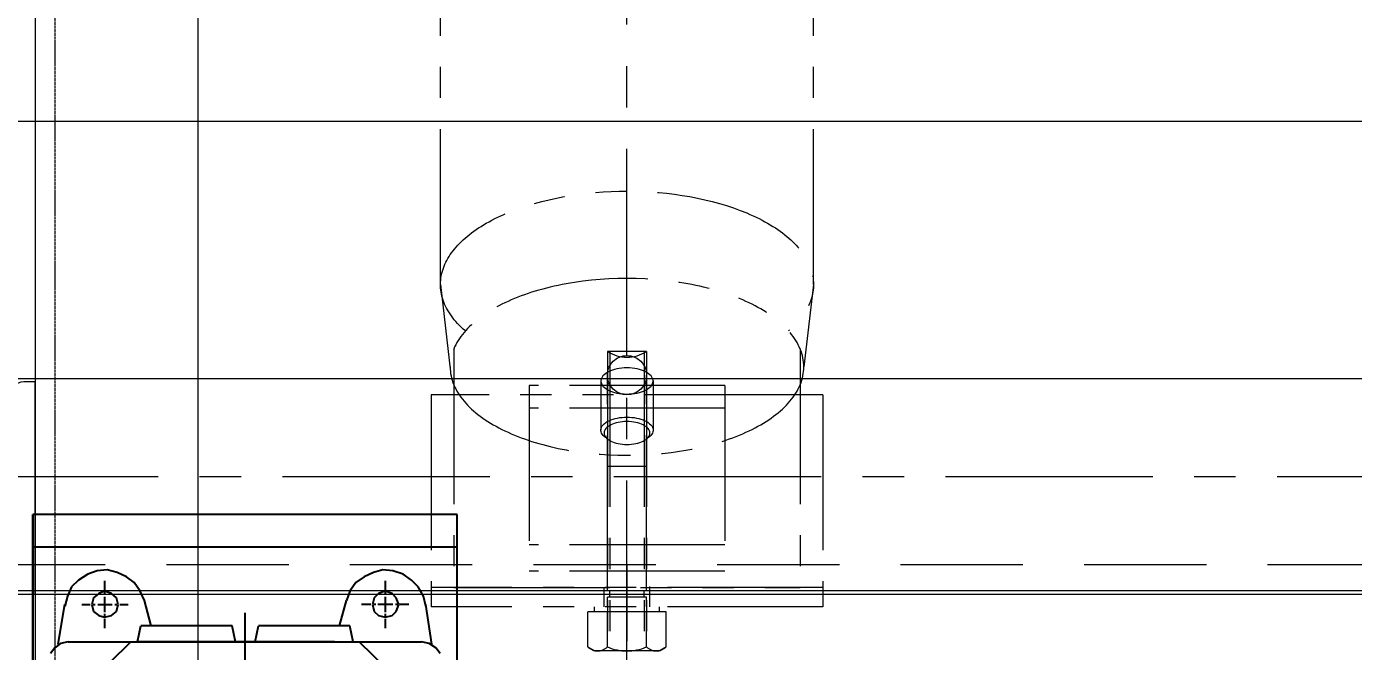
# Model space of a CAD drawing. Header units: millimetres. Extents: x -243837 to -5443, y 40 to 285140.
# Drawn here: x -166324 to -165917.4, y 78104.3 to 78295.8 of the extents above; entities that cross this region are included whole.
import ezdxf

# ---------------------------------------------------------------- set-up
doc = ezdxf.new("R2010")
doc.units = ezdxf.units.MM
for name, pattern in [('CENTER', [50.8, 31.75, -6.35, 6.35, -6.35]), ('CENTER2', [1.125, 0.75, -0.125, 0.125, -0.125]), ('HIDDEN', [0.375, 0.25, -0.125]), ('PHANTOM', [63.5, 31.75, -6.35, 6.35, -6.35, 6.35, -6.35])]:
    doc.linetypes.add(name, pattern=pattern)
doc.layers.add('1', color=7, linetype='Continuous')
doc.layers.add('3', color=3, linetype='Continuous')
for name, color, linetype, lineweight in [('2', 3, 'Continuous', 20), ('DIM', 1, 'Continuous', 9), ('phantom', 4, 'PHANTOM', 5), ('R- PHANTOM', 3, 'PHANTOM', 9), ('R-CENTER', 1, 'CENTER2', 5), ('R-HIDDEN', 3, 'HIDDEN', 9), ('R-OBJECT', 2, 'Continuous', 20)]:
    doc.layers.add(name, color=color, linetype=linetype, lineweight=lineweight)
doc.styles.add('KA', font='romans.shx', dxfattribs={"width": 0.7})
doc.dimstyles.new('rakesh', dxfattribs={"dimscale": 160, "dimtxt": 2.5, "dimasz": 1, "dimexe": 0.8, "dimexo": 0.8, "dimgap": 1, "dimtad": 1, "dimdec": 0, "dimzin": 0, "dimdsep": 46, "dimtxsty": 'KA', "dimblk": 'OBLIQUE', "dimcen": 1.5, "dimclrd": 1, "dimclre": 1, "dimclrt": 2, "dimadec": 0, "dimazin": 0, "dimtfac": 1, "dimtdec": 0, "dimtmove": 0, "dimatfit": 2, "dimfxl": 0, "dimtolj": 1, "dimtzin": 0, "dimlwd": -1, "dimlwe": -1, "dimarcsym": 1})

# ---------------------------------------------------------------- blocks, each defined once
blk = doc.blocks.new('_Oblique')
at = {"color": 0, "linetype": 'ByBlock', "lineweight": -2}
blk.add_line((-0.5, -0.5), (0.5, 0.5), dxfattribs=at)
blk = doc.blocks.new('*D188')
at = {"layer": 'DEFPOINTS', "color": 0, "ltscale": 10, "transparency": 16777216}
for p in [(-106759.94, 78766.01, 169.38), (-190509.57, 78267.14, 181.7), (-106759.94, 68629.34)]:
    blk.add_point(p, dxfattribs=at)
at = {"layer": 'DIM', "color": 1, "ltscale": 10, "transparency": 16777216}
for p, q in [((-106759.94, 78638.01), (-106759.94, 68437.34)), ((-190509.57, 78139.14), (-190509.57, 68437.34)), ((-190509.57, 68629.34), (-106759.94, 68629.34))]:
    blk.add_line(p, q, dxfattribs=at)
at = {"layer": 'DIM', "color": 1, "ltscale": 10, "transparency": 16777216, "xscale": 160, "yscale": 160, "zscale": 160, "rotation": 180}
blk.add_blockref('_Oblique', (-190509.57, 68629.34), dxfattribs=at)
at = {"layer": 'DIM', "color": 1, "ltscale": 10, "transparency": 16777216, "xscale": 160, "yscale": 160, "zscale": 160}
blk.add_blockref('_Oblique', (-106759.94, 68629.34), dxfattribs=at)
at = {"layer": 'DIM', "color": 2, "ltscale": 10, "transparency": 16777216, "insert": (-150134.75, 69094.1), "char_height": 400, "attachment_point": 5, "style": 'KA'}
blk.add_mtext('\\A1;83750 (HORIZONTAL PULLEY CRS.)', dxfattribs=at)
blk = doc.blocks.new('A$Cc1e59ba2')
at = {"layer": 'phantom', "color": 1, "linetype": 'CENTER', "ltscale": 2}
blk.add_line((-665.34, -1037.12, 7.55), (-665.34, 309.58, 7.55), dxfattribs=at)
at = {"layer": 'phantom', "ltscale": 1.5}
for p, q in [((-722.49, -913.52, -32.99), (-722.49, -593.72)), ((-608.19, -913.52, -32.99), (-608.19, -593.72)), ((-722.49, -913.52, -32.99), (-719.45, -940.3, -32.99)), ((-608.19, -913.52, -32.99), (-611.14, -938.76, -32.99)), ((-718.37, -933.17, -32.99), (-718.37, -1006.31, -32.99)), ((-659.34, -934.02), (-671.34, -934.02)), ((-671.34, -934.02), (-671.34, -1025.81, -32.99)), ((-670.59, -934.02), (-670.59, -1025.81, -32.99)), ((-660.09, -934.02), (-660.09, -1024.86, -32.99)), ((-659.34, -934.02), (-659.34, -1025.81, -32.99)), ((-612.31, -933.17, -32.99), (-612.31, -1006.31, -32.99)), ((-673.34, -943.09, -32.99), (-673.34, -958.16, -32.99)), ((-671.34, -1007.31, -32.99), (-671.34, -941.31, -32.99)), ((-659.34, -1007.31, -32.99), (-659.34, -941.31, -32.99)), ((-657.34, -943.09, -32.99), (-657.34, -958.16, -32.99)), ((-718.37, -947.31, -32.99), (-725.34, -947.31, -32.99)), ((-725.34, -947.31, -32.99), (-725.34, -1012.31, -32.99)), ((-612.31, -947.31, -32.99), (-718.37, -947.31, -32.99)), ((-635.34, -944.47, -32.99), (-695.34, -944.47, -32.99)), ((-695.34, -944.47, -32.99), (-695.34, -1001.31, -32.99)), ((-651.34, -947.31, -32.99), (-655.34, -947.31, -32.99)), ((-645.34, -947.31, -32.99), (-651.34, -947.31, -32.99)), ((-635.34, -944.47, -32.99), (-635.34, -1001.31, -32.99)), ((-605.34, -947.31, -32.99), (-612.31, -947.31, -32.99)), ((-605.34, -947.31, -32.99), (-605.34, -1012.31, -32.99)), ((-635.34, -951.39, -32.99), (-695.34, -951.39, -32.99)), ((-659.34, -969.31, -32.99), (-671.34, -969.31, -32.99)), ((-635.34, -993.31, -32.99), (-695.34, -993.31, -32.99)), ((-665.34, -999.25, -32.99), (-665.34, -1022.76, -32.99)), ((-635.34, -1001.31, -32.99), (-695.34, -1001.31, -32.99)), ((-665.34, -1001.31, -32.99), (-665.34, -1006.31, -32.99)), ((-605.34, -1006.31, -32.99), (-725.34, -1006.31, -32.99)), ((-718.37, -1006.31, -32.99), (-612.31, -1006.31, -32.99)), ((-672.34, -1012.31, -32.99), (-672.34, -1006.31, -32.99)), ((-672.34, -1012.31, -32.99), (-672.34, -1006.31, -32.99)), ((-671.34, -1007.31, -32.99), (-659.34, -1007.31, -32.99)), ((-670.59, -1009.31, -32.99), (-670.59, -1007.31, -32.99)), ((-660.09, -1009.31, -32.99), (-660.09, -1007.31, -32.99)), ((-658.34, -1012.31, -32.99), (-658.34, -1006.08, -32.99)), ((-658.34, -1012.31, -32.99), (-658.34, -1006.31, -32.99)), ((-605.34, -1012.31, -32.99), (-725.34, -1012.31, -32.99)), ((-675.34, -1013.81, -32.99), (-675.34, -1012.31, -32.99)), ((-659.34, -1009.31, -32.99), (-671.34, -1009.31, -32.99)), ((-671.34, -1012.31, -32.99), (-671.34, -1009.31, -32.99)), ((-659.34, -1012.31, -32.99), (-659.34, -1009.31, -32.99)), ((-655.34, -1013.81, -32.99), (-655.34, -1012.31, -32.99)), ((-677.34, -1024.56, -32.99), (-677.34, -1013.81, -32.99)), ((-653.34, -1013.81, -32.99), (-677.34, -1013.81, -32.99)), ((-671.34, -1024.56, -32.99), (-671.34, -1013.81, -32.99)), ((-659.34, -1024.56, -32.99), (-659.34, -1013.81, -32.99)), ((-653.34, -1024.56, -32.99), (-653.34, -1013.81, -32.99)), ((-677.34, -1024.56, -32.99), (-675.17, -1025.81, -32.99)), ((-653.34, -1024.56, -32.99), (-655.5, -1025.81, -32.99)), ((-655.5, -1025.81, -32.99), (-675.17, -1025.81, -32.99))]:
    blk.add_line(p, q, dxfattribs=at)
blk.add_circle((-665.34, -941.31, -32.99), 6, dxfattribs=at)
for centre, radius, start, end in [((-665.34, -924.92), 10.9, 236.6036, 303.3964), ((-674.34, -1021.56, -32.99), 4.24, 225, 315), ((-665.34, -1010.78, -32.99), 15.02, 246.4634, 293.5366), ((-656.34, -1021.56, -32.99), 4.24, 225, 315)]:
    blk.add_arc(centre, radius, start, end, dxfattribs=at)
at = {"layer": 'phantom', "ltscale": 1.5, "extrusion": (0, 0, -1)}
for centre, major_axis, start_param, end_param in [((-665.34, -913.52, -32.99), (-57.15, 0), 5.761132, 9.946831), ((-665.34, -958.16, -32.99), (-8, 0), 5.576234, 10.13173)]:
    blk.add_ellipse(centre, major_axis=major_axis, ratio=0.5, start_param=start_param, end_param=end_param, dxfattribs=at)
for centre, major_axis in [((-665.34, -938.76, -32.99), (-54.2, 0)), ((-665.34, -943.09, -32.99), (-8, 0)), ((-665.34, -959.03, -32.99), (-7, 0))]:
    blk.add_ellipse(centre, major_axis=major_axis, ratio=0.5, dxfattribs=at)
blk = doc.blocks.new('A$C6AB57934')
at = {"layer": '1', "color": 6, "lineweight": 9}
blk.add_line((0, -645, 0), (17426.88, -645), dxfattribs=at)
at = {"layer": '2', "color": 6, "lineweight": 9}
blk.add_line((2911.83, 1420, 0), (2911.83, -1805, 0), dxfattribs=at)
at = {"layer": '2', "color": 6, "lineweight": 9, "elevation": 0}
blk.add_lwpolyline([(2911.83, -1805), (2961.83, -1805), (2961.83, 1420), (2911.83, 1420)], dxfattribs=at)
at = {"layer": '2', "color": 6, "lineweight": 9}
blk.add_lwpolyline([(2908.33, -580, 0.414214), (2903.83, -584.5), (2903.83, -630.5, -0.414214), (2897.33, -637), (2851.33, -637, 0.414214), (2846.83, -641.5), (2846.83, -645), (2911.83, -645), (2911.83, -580)], format="xyb", close=True, dxfattribs=at)
at = {"layer": '3', "color": 6, "linetype": 'HIDDEN', "lineweight": 9}
blk.add_line((2917.83, 1420, 0), (2917.83, -1805, 0), dxfattribs=at)
blk = doc.blocks.new('A$C2A1E5FA8')
at = {"color": 4}
for p, q in [((12.69, 199.36), (9.84, 197.55)), ((15.54, 200.39), (12.69, 199.36)), ((18.65, 200.66), (15.54, 200.39)), ((21.76, 199.88), (18.65, 200.66)), ((24.61, 198.58), (21.76, 199.88)), ((100.26, 199.88), (97.42, 198.58)), ((103.12, 200.66), (100.26, 199.88)), ((106.22, 200.39), (103.12, 200.66)), ((109.33, 199.36), (106.22, 200.39)), ((111.92, 197.55), (109.33, 199.36)), ((7.77, 195.47), (6.48, 192.63)), ((9.84, 197.55), (7.77, 195.47)), ((17.88, 197.29), (17.88, 194.44)), ((26.94, 196.77), (24.61, 198.58)), ((28.75, 194.18), (26.94, 196.77)), ((94.82, 196.77), (93.01, 194.18)), ((97.42, 198.58), (94.82, 196.77)), ((103.89, 197.29), (103.89, 194.44)), ((113.99, 195.47), (111.92, 197.55)), ((115.55, 192.63), (113.99, 195.47)), ((6.48, 192.63), (5.7, 189.52)), ((14.51, 192.11), (13.99, 190.04)), ((16.06, 193.4), (14.51, 192.11)), ((17.88, 194.18), (16.06, 193.4)), ((19.95, 193.4), (17.88, 194.18)), ((17.88, 193.92), (17.88, 193.14)), ((17.88, 192.37), (17.88, 187.7)), ((21.5, 192.11), (19.95, 193.4)), ((22.02, 190.04), (21.5, 192.11)), ((30.06, 191.33), (28.75, 194.18)), ((32.12, 183.56), (30.06, 191.33)), ((89.9, 183.56), (91.97, 191.33)), ((93.01, 194.18), (91.97, 191.33)), ((100.52, 192.11), (100, 190.04)), ((101.82, 193.4), (100.52, 192.11)), ((103.89, 194.18), (101.82, 193.4)), ((105.96, 193.4), (103.89, 194.18)), ((103.89, 193.92), (103.89, 193.14)), ((103.89, 192.37), (103.89, 187.7)), ((107.26, 192.11), (105.96, 193.4)), ((108.04, 190.04), (107.26, 192.11)), ((116.33, 189.52), (115.55, 192.63)), ((3.63, 177.86), (5.7, 190.04)), ((10.88, 190.04), (13.47, 190.04)), ((13.99, 190.04), (14.51, 187.96)), ((14.25, 190.04), (15.02, 190.04)), ((14.51, 187.96), (16.06, 186.66)), ((15.8, 190.04), (20.21, 190.04)), ((17.88, 187.18), (17.88, 186.4)), ((19.95, 186.66), (21.5, 187.96)), ((20.99, 190.04), (21.76, 190.04)), ((21.5, 187.96), (22.02, 190.04)), ((22.54, 190.04), (25.13, 190.04)), ((60.88, 187.53), (60.88, 151.17)), ((99.48, 190.04), (96.64, 190.04)), ((100, 190.04), (100.52, 187.96)), ((101.04, 190.04), (100.26, 190.04)), ((100.52, 187.96), (101.82, 186.66)), ((106.22, 190.04), (101.56, 190.04)), ((103.89, 187.18), (103.89, 186.4)), ((105.96, 186.66), (107.26, 187.96)), ((107.78, 190.04), (107, 190.04)), ((107.26, 187.96), (108.04, 190.04)), ((111.14, 190.04), (108.29, 190.04)), ((118.14, 177.86), (116.33, 190.04)), ((16.06, 186.66), (17.88, 186.15)), ((17.88, 186.15), (19.95, 186.66)), ((17.88, 185.63), (17.88, 182.78)), ((27.98, 178.63), (29.02, 183.56)), ((57, 183.56), (29.02, 183.56)), ((58.03, 178.63), (57, 183.56)), ((63.99, 178.63), (65.03, 183.56)), ((93.01, 183.56), (65.03, 183.56)), ((94.04, 178.63), (93.01, 183.56)), ((101.82, 186.66), (103.89, 186.15)), ((103.89, 186.15), (105.96, 186.66)), ((103.89, 185.63), (103.89, 182.78)), ((0.78, 154.02), (25.91, 178.63)), ((2.59, 176.82), (1.3, 175.01)), ((4.4, 178.11), (2.59, 176.82)), ((6.74, 178.63), (4.4, 178.11)), ((6.74, 178.63), (115.03, 178.63)), ((27.98, 178.63), (27.98, 178.9)), ((58.03, 178.63), (27.98, 178.63)), ((88.35, 178.63), (33.42, 178.63)), ((58.03, 178.63), (58.03, 178.9)), ((63.99, 178.63), (94.04, 178.63)), ((94.04, 178.63), (94.04, 178.9)), ((121.25, 154.02), (95.86, 178.63)), ((117.36, 178.11), (115.03, 178.63)), ((119.43, 176.82), (117.36, 178.11)), ((120.73, 175.01), (119.43, 176.82))]:
    blk.add_line(p, q, dxfattribs=at)
blk = doc.blocks.new('A$C21B33FEA')
at = {"color": 4}
blk.add_line((-42195.97, 231.4, 7159.18), (-42195.97, 136.14, 7159.18), dxfattribs=at)
for p, q in [((-42195.97, 36.4, 7159.18), (-42195.97, 231.4, 7159.18)), ((-42065.97, 231.4, 7159.18), (-42195.97, 231.4, 7159.18)), ((-42065.97, 36.4, 7159.18), (-42065.97, 231.4, 7159.18)), ((-42065.97, 221.4, 7159.18), (-42195.97, 221.4, 7159.18))]:
    blk.add_line(p, q)
blk.add_blockref('A$C2A1E5FA8', (-42191.85, 13.8, 7159.18))

msp = doc.modelspace()

# ---------------------------------------------------------------- linework, layer by layer
at = {"layer": 'R-CENTER', "color": 1, "linetype": 'CENTER', "ltscale": 2}
msp.add_line((-189410.4, 78158.27, -209.92), (-116541.66, 78157.24, -209.92), dxfattribs=at)
at = {"layer": 'R-HIDDEN', "ltscale": 150}
msp.add_line((-189006.18, 78131.26, -209.92), (-116541.66, 78130.24, -209.92), dxfattribs=at)
at = {"layer": 'R-OBJECT'}
for p, q in [((-189892.71, 78267.12, -169.38), (-116541.66, 78266.05, -169.38)), ((-189410.4, 78188.27, -169.38), (-116541.66, 78187.24, -169.38)), ((-189410.4, 78123.27, -169.38), (-116541.66, 78122.24, -169.38))]:
    msp.add_line(p, q, dxfattribs=at)

# ---------------------------------------------------------------- block references
at = {"color": 4}
msp.add_blockref('A$C21B33FEA', (-124126.13, 77914.84, -7358.3), dxfattribs=at)
at = {"layer": 'R- PHANTOM', "linetype": 'Continuous'}
msp.add_blockref('A$Cc1e59ba2', (-165474.68, 79130.26, -7.55), dxfattribs=at)
at = {"layer": 'R-OBJECT', "ltscale": 10}
msp.add_blockref('A$C6AB57934', (-169233.23, 78766.86, -207.26), dxfattribs=at)

# ---------------------------------------------------------------- dimensions: what is measured, and where the dimension line sits
at = {"layer": 'DIM', "ltscale": 10}
dim = msp.add_linear_dim(base=(-106759.94, 68629.34, -169.38), p1=(-190509.57, 78267.14, 12.32), p2=(-106759.94, 78766.01, 0), text='<> (HORIZONTAL PULLEY CRS.)', dimstyle='rakesh', override={"dimexe": 1.2, "dimfxl": 1.5}, dxfattribs=at)
dim.commit()
dim.dimension.update_dxf_attribs({"geometry": '*D188', "text_midpoint": (-150134.75, 68629.34, -169.38), "dimtype": 160})

doc.saveas('drawing.dxf')
